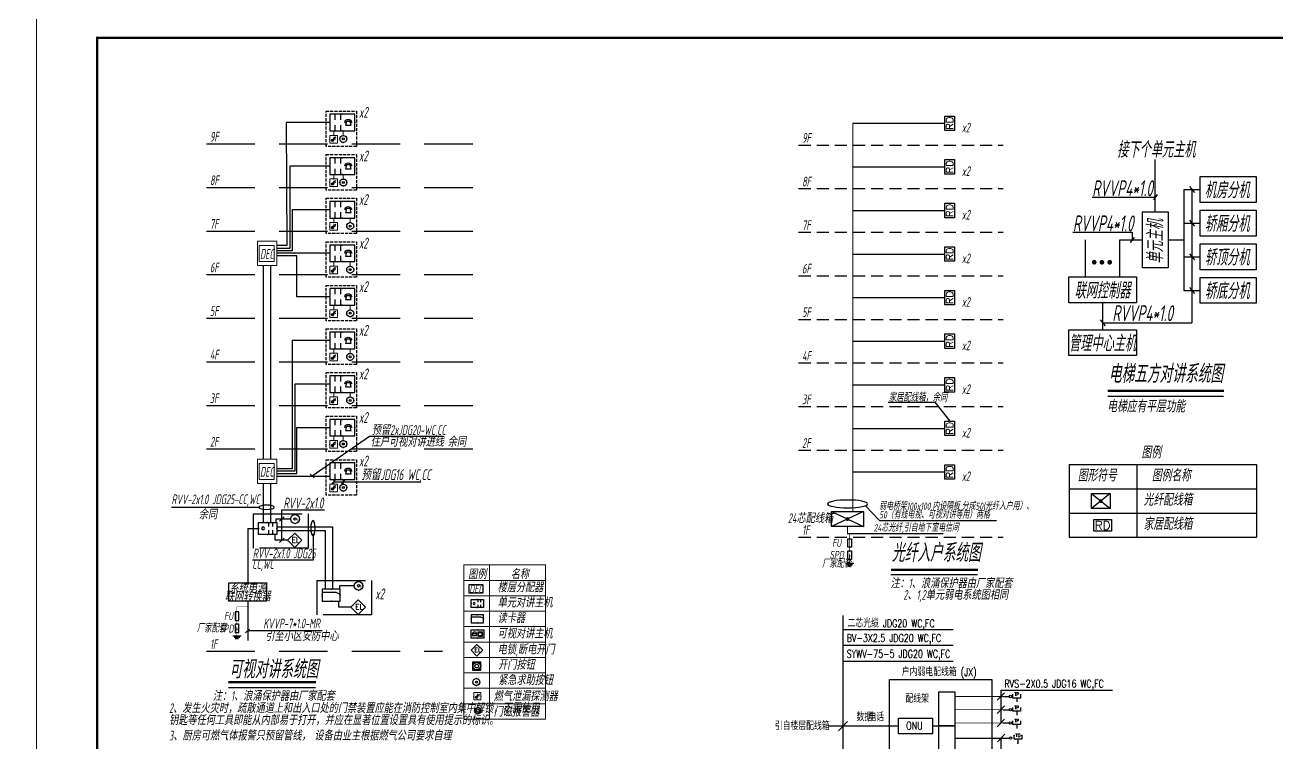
# Model space of a CAD drawing. Extents: x 3753737 to 4713801, y -857380 to 24339.
# Drawn here: x 4194336 to 4246048, y -659978 to -630329 of the extents above; entities that cross this region are included whole.
import ezdxf
from ezdxf.enums import TextEntityAlignment as Align

# ---------------------------------------------------------------- set-up
doc = ezdxf.new("R2010")
doc.units = 0
doc.header["$LTSCALE"] = 1000
doc.header["$MEASUREMENT"] = 0
doc.linetypes.add('DASH', pattern=[0.35, 0.25, -0.1])
doc.linetypes.add('DASHED', pattern=[0.75, 0.5, -0.25])
doc.layers.get('0').update_dxf_attribs({"linetype": 'CONTINUOUS'})
for name, color, linetype in [('1-弱电', 3, 'CONTINUOUS'), ('1-弱电1', 3, 'CONTINUOUS'), ('DIM-照明', 7, 'CONTINUOUS'), ('EQUIP-安防', 3, 'CONTINUOUS'), ('EQUIP-通讯', 3, 'CONTINUOUS'), ('T-消防设备', 3, 'CONTINUOUS'), ('T-通用', 7, 'CONTINUOUS'), ('TEL_TEXT', 7, 'CONTINUOUS'), ('WIRE-SECU-1', 30, 'CONTINUOUS'), ('WIRE-照明', 2, 'CONTINUOUS'), ('WIRE-通讯', 4, 'CONTINUOUS'), ('照明平面导线层', 3, 'CONTINUOUS'), ('电气', 6, 'CONTINUOUS')]:
    doc.layers.add(name, color=color, linetype=linetype)
for name, color, linetype, lineweight in [('EQUIP-消防', 3, 'CONTINUOUS', 20), ('图框', 147, 'CONTINUOUS', 20), ('文字彩图', 7, 'CONTINUOUS', 0)]:
    doc.layers.add(name, color=color, linetype=linetype, lineweight=lineweight)
doc.styles.add('-黑体', font='simhei.ttf', dxfattribs={"width": 0.8})
doc.styles.add('1常用弱电', font='SIMPLEX.shx', dxfattribs={"width": 0.8, "height": 3.5, "bigfont": 'HZTXT.shx'})
doc.styles.add('_COMPLEX', font='COMPLEX', dxfattribs={"width": 0.6})
doc.styles.add('_TCH_LABEL', font='COMPLEX', dxfattribs={"bigfont": 'GBCBIG'})
doc.styles.add('_TEL_DIM', font='SIMPLEX', dxfattribs={"width": 0.8, "height": 3.5, "bigfont": 'HZTXT'})
doc.styles.add('DX', font='romans.shx', dxfattribs={"width": 0.8, "bigfont": 'hztxt.shx'})
doc.styles.add('HZTXT', font='gbeitc.shx', dxfattribs={"width": 0.8, "height": 400, "bigfont": 'hztxt.shx'})
doc.styles.add('SM1', font='realsz.shx', dxfattribs={"width": 0.75, "bigfont": 'realhz.shx'})
doc.styles.get("Standard").update_dxf_attribs({"font": 'gbenor.shx', "bigfont": 'gbcbig.shx'})

# ---------------------------------------------------------------- blocks, each defined once
blk = doc.blocks.new('$equip$00002647')
at = {"linetype": 'Continuous'}
for p, q in [((-0.63, -0.415), (-0.63, 0.415)), ((-0.63, -0.415), (-0.63, 0.415)), ((-0.63, 0.415), (0.62, 0.415)), ((0.066, 0.129), (0.066, 0.415)), ((0.345, 0.129), (0.345, 0.415)), ((0.62, 0.415), (0.62, -0.415)), ((0.62, -0.415), (-0.63, -0.415)), ((0.066, -0.415), (0.066, -0.129)), ((0.345, -0.415), (0.345, -0.129))]:
    blk.add_line(p, q, dxfattribs=at)
at = {"const_width": 0.05}
blk.add_lwpolyline([(-0.63, 0.415), (0.62, 0.415), (0.62, -0.415), (-0.63, -0.415), (-0.63, 0.415), (0.62, 0.415)], dxfattribs=at)
at = {"linetype": 'Continuous'}
for start, end in [(0, 180), (180, 0)]:
    blk.add_arc((-0.32, 0), 0.1, start, end, dxfattribs=at)
at = {"color": 1}
for p in [(-0.63, 0), (-0.005, 0.415), (0.62, 0), (-0.005, -0.415)]:
    blk.add_point(p, dxfattribs=at)
at = {"color": 7, "style": '_TEL_DIM', "flags": 1}
blk.add_attdef('A', text='', height=0.000025, dxfattribs=at).set_placement((0, 0), align=Align.MIDDLE_CENTER)
blk = doc.blocks.new('3电锁')
at = {"layer": '1-弱电1'}
for p, q in [((0, 743), (-372, 372)), ((372, 372), (0, 743)), ((-372, 372), (0, 0)), ((0, 0), (372, 372))]:
    blk.add_line(p, q, dxfattribs=at)
at = {"layer": '1-弱电1', "style": '1常用弱电'}
blk.add_text('EL', height=277.7, dxfattribs=at).set_placement((-160, 247))
blk = doc.blocks.new('$equip$00002479')
at = {"const_width": 0.04}
blk.add_lwpolyline([(-0.3, 0, 1), (0.3, 0, 1), (-0.3, 0, 0.942883)], format="xyb", dxfattribs=at)
for radius in [0.3, 0.0841]:
    blk.add_circle((0, 0), radius)
for p in [(-0.3, 0), (0, 0.3), (0.3, 0), (0, -0.3)]:
    blk.add_point(p)
at = {"color": 7, "style": '_TEL_DIM', "flags": 1}
blk.add_attdef('A', text='', height=0.00002, dxfattribs=at).set_placement((0, 0), align=Align.MIDDLE_CENTER)
blk = doc.blocks.new('$equip$00001887')
at = {"color": 0, "linetype": 'Continuous'}
for p, q in [((-0.75, 0.5), (0.75, 0.5)), ((-0.75, -0.5), (-0.75, 0.5)), ((-0.63, 0.02), (-0.53, 0.02)), ((-0.59, -0.21), (-0.51, 0.09)), ((-0.51, 0.09), (-0.51, 0.09)), ((-0.51, 0.09), (-0.22, 0.09)), ((-0.22, 0.09), (-0.14, -0.21)), ((-0.19, 0.02), (-0.09, 0.02)), ((0.03, 0.26), (0.03, -0.26)), ((0.03, 0.26), (0.61, 0.26)), ((0.08, 0.17), (0.16, 0.18)), ((0.08, 0.17), (0.08, -0.16)), ((0.16, 0.18), (0.22, 0.2)), ((0.22, 0.2), (0.27, 0.21)), ((0.27, 0.21), (0.32, 0.21)), ((0.32, 0.21), (0.36, 0.21)), ((0.36, 0.21), (0.42, 0.2)), ((0.42, 0.2), (0.48, 0.18)), ((0.48, 0.18), (0.56, 0.17)), ((0.56, -0.16), (0.56, 0.17)), ((0.61, -0.26), (0.61, 0.26)), ((0.75, 0.5), (0.75, -0.5)), ((0.75, -0.5), (-0.75, -0.5)), ((-0.14, -0.21), (-0.59, -0.21)), ((0.03, -0.26), (0.61, -0.26)), ((0.16, -0.18), (0.08, -0.16)), ((0.22, -0.19), (0.16, -0.18)), ((0.27, -0.2), (0.22, -0.19)), ((0.32, -0.2), (0.27, -0.2)), ((0.36, -0.2), (0.32, -0.2)), ((0.42, -0.19), (0.36, -0.2)), ((0.48, -0.18), (0.42, -0.19)), ((0.56, -0.16), (0.48, -0.18))]:
    blk.add_line(p, q, dxfattribs=at)
blk.add_arc((-0.36, -0.02), 0.27, 6.9897, 173.0103, dxfattribs=at)
for p in [(-0.75, 0), (0, 0.5), (0.75, 0), (0, -0.5)]:
    blk.add_point(p)
at = {"layer": 'TEL_TEXT', "style": '_TEL_DIM', "flags": 1}
blk.add_attdef('A', text='', height=0.00002, dxfattribs=at).set_placement((0, 0), align=Align.MIDDLE_CENTER)
blk = doc.blocks.new('3开门按钮')
at = {"layer": '1-弱电1'}
for p, q in [((-250, 500), (-250, 0)), ((250, 500), (-250, 500)), ((-250, 0), (250, 0)), ((250, 0), (250, 500))]:
    blk.add_line(p, q, dxfattribs=at)
for major_axis, start_param, end_param in [((-1, 249), 2.35396, 8.637145), ((0, 226), -0.7841767626591614, 5.499008544520425), ((-1, 113), 2.351312, 8.634497)]:
    blk.add_ellipse((3, 251), major_axis=major_axis, ratio=1, start_param=start_param, end_param=end_param, dxfattribs=at)
blk = doc.blocks.new('$equip$00001600')
for p, q in [((0.5, 0), (-0.5, 0)), ((-0.5, 0), (-0.5, -1)), ((0.5, -1), (0.5, 0)), ((-0.5, -1), (0.5, -1)), ((-0.15, -0.65), (0.3, -0.2)), ((-0.15, -0.65), (0.05, -0.2)), ((-0.15, -0.65), (0.3, -0.45))]:
    blk.add_line(p, q)
blk.add_circle((-0.15, -0.65), 0.158)
for p in [(0, 0), (-0.5, -0.5), (0, -1), (0.5, -0.5)]:
    blk.add_point(p)
for points in [[(-0.29, -0.57), (-0.01, -0.57), (-0.31, -0.65), (0.01, -0.65)], [(-0.29, -0.73), (-0.01, -0.73), (-0.31, -0.65), (0.01, -0.65)], [(-0.23, -0.51), (-0.07, -0.51), (-0.29, -0.57), (-0.01, -0.57)], [(-0.23, -0.79), (-0.07, -0.79), (-0.29, -0.73), (-0.01, -0.73)], [(-0.15, -0.49), (-0.15, -0.49), (-0.23, -0.51), (-0.07, -0.51)], [(-0.15, -0.81), (-0.15, -0.81), (-0.23, -0.79), (-0.07, -0.79)]]:
    blk.add_solid(points)
at = {"flags": 9}
blk.add_attdef('A', (0, 0), '', height=0.00002, dxfattribs=at)
blk.add_attdef('B', text='', height=0.4, dxfattribs=at).set_placement((0.78, -0.7), align=Align.MIDDLE_CENTER)
blk = doc.blocks.new('$equip$00002617')
for p, q in [((0.625, 0.415), (-0.625, 0.415)), ((-0.625, 0.415), (-0.625, -0.415)), ((-0.625, 0.215), (0.325, 0.215)), ((0.325, 0.215), (0.625, 0.075)), ((0.625, -0.415), (0.625, 0.415)), ((-0.625, -0.415), (0.625, -0.415))]:
    blk.add_line(p, q)
at = {"linetype": 'Continuous', "const_width": 0.04}
blk.add_lwpolyline([(-0.625, 0.415), (0.625, 0.415), (0.625, -0.415), (-0.625, -0.415)], close=True, dxfattribs=at)
at = {"color": 1}
for p in [(-0.625, 0), (0, 0.415), (0.625, 0), (0.018, -0.415)]:
    blk.add_point(p, dxfattribs=at)
at = {"color": 7, "style": '_TEL_DIM', "flags": 1}
blk.add_attdef('A', text='', height=0.000025, dxfattribs=at).set_placement((0, 0), align=Align.MIDDLE_CENTER)
blk = doc.blocks.new('$equip$00002628')
at = {"linetype": 'Continuous'}
for p, q in [((-0.625, 0.415), (0.625, 0.415)), ((-0.625, -0.415), (-0.625, 0.415)), ((-0.472, 0.01), (-0.409, 0.01)), ((-0.446, -0.138), (-0.395, 0.058)), ((-0.395, 0.058), (-0.395, 0.058)), ((-0.395, 0.058), (-0.206, 0.058)), ((-0.206, 0.058), (-0.155, -0.138)), ((-0.191, 0.01), (-0.129, 0.01)), ((0.071, 0.129), (0.071, 0.415)), ((0.35, 0.129), (0.35, 0.415)), ((0.625, 0.415), (0.625, -0.415)), ((0.625, -0.415), (-0.625, -0.415)), ((-0.155, -0.138), (-0.446, -0.138)), ((0.071, -0.415), (0.071, -0.129)), ((0.35, -0.415), (0.35, -0.129))]:
    blk.add_line(p, q, dxfattribs=at)
at = {"const_width": 0.04}
blk.add_lwpolyline([(-0.625, 0.415), (0.625, 0.415), (0.625, -0.415), (-0.625, -0.415), (-0.625, 0.415), (0.625, 0.415)], dxfattribs=at)
at = {"linetype": 'Continuous'}
blk.add_arc((-0.3, -0.011), 0.173, 6.98974, 173.01026, dxfattribs=at)
for p in [(-0.625, 0), (0, 0.415), (0, -0.415), (0.625, 0)]:
    blk.add_point(p)
at = {"color": 7, "style": '_TEL_DIM', "flags": 1}
blk.add_attdef('A', text='', height=0.000025, dxfattribs=at).set_placement((0, 0), align=Align.MIDDLE_CENTER)
blk = doc.blocks.new('A$C18BE6784')
at = {"layer": 'EQUIP-安防', "linetype": 'ByBlock', "xscale": 400, "yscale": 400, "zscale": 400}
blk.add_blockref('$equip$00002479', (-47, 62), dxfattribs=at)
at = {"layer": 'EQUIP-安防', "color": 7, "linetype": 'ByBlock', "style": 'SM1', "width": 0.75}
blk.add_text('K', height=71.8, dxfattribs=at).set_placement((0, 0))
blk = doc.blocks.new('CNS-FXX')
blk.add_lwpolyline([(0, -307), (0, 307), (782, 307), (782, -307)], close=True)
at = {"layer": 'T-通用', "linetype": 'Continuous'}
for p, q in [((782, 307), (0, -307)), ((0, 307), (782, -307))]:
    blk.add_line(p, q, dxfattribs=at)
at = {"layer": 'T-通用', "linetype": 'Continuous', "const_width": 79.4}
blk.add_lwpolyline([(351, 0, 1), (431, 0, 1)], format="xyb", close=True, dxfattribs=at)
blk = doc.blocks.new('CNS-TC4')
at = {"color": 130}
blk.add_lwpolyline([(-300, 200), (300, 200), (300, -200), (-300, -200)], close=True, dxfattribs=at)
at = {"color": 7, "style": '1常用弱电'}
blk.add_text('RD', height=300, dxfattribs=at).set_placement((0, 0), align=Align.MIDDLE)
blk = doc.blocks.new('$equip$00002621')
for p, q in [((-0.19, 0.1), (-0.19, -0.1)), ((0.19, -0.1), (0.19, 0.1)), ((-0.19, -0.1), (0.19, -0.1))]:
    blk.add_line(p, q)
at = {"const_width": 0.04}
blk.add_lwpolyline([(-0.3, 0, 1), (0.3, 0, 1), (-0.3, 0, 0.702733)], format="xyb", dxfattribs=at)
blk.add_circle((0, 0), 0.3)
at = {"color": 1}
for p in [(-0.3, 0), (0, 0.3), (0.3, 0), (0, -0.3)]:
    blk.add_point(p, dxfattribs=at)
at = {"color": 7, "style": '_TEL_DIM', "flags": 1}
blk.add_attdef('A', text='', height=0.000025, dxfattribs=at).set_placement((0, 0), align=Align.MIDDLE_CENTER)
blk = doc.blocks.new('A$C4AE13D6C')
at = {"linetype": 'ByBlock'}
for p, q in [((877, 1052), (877, 3213)), ((2284, 2100), (2495, 1853)), ((-1726, 1662), (877, 1662)), ((955, 1768), (800, 1556)), ((2052, 1976), (2052, -2188)), ((2052, 1976), (2728, 1976)), ((2390, 1976), (2390, -3524)), ((2052, 588), (2728, 588)), ((2284, 712), (2495, 465)), ((-2525, 210), (-77, 210)), ((0, 0), (-154, -212)), ((-77, 210), (-77, -106)), ((-2000, -1633), (-2000, -106)), ((-588, -1633), (-588, -106)), ((-588, -106), (342, -106)), ((1412, -106), (2052, -106)), ((2052, -800), (2728, -800)), ((2284, -677), (2495, -924)), ((2284, -2065), (2495, -2312)), ((2052, -2188), (2728, -2188)), ((-1294, -3815), (-1294, -2703)), ((-1400, -3401), (-1188, -3648)), ((-1294, -3524), (2390, -3524))]:
    blk.add_line(p, q, dxfattribs=at)
for points in [[(2728, 2511), (5043, 2511), (5043, 1441), (2728, 1441)], [(342, -1264), (342, 1052), (1412, 1052), (1412, -1264)], [(2728, 1123), (5043, 1123), (5043, 53), (2728, 53)], [(2728, -265), (5043, -265), (5043, -1335), (2728, -1335)], [(-2688, -1633), (100, -1633), (100, -2703), (-2688, -2703)], [(2728, -1653), (5043, -1653), (5043, -2723), (2728, -2723)], [(-2688, -3815), (100, -3815), (100, -4885), (-2688, -4885)]]:
    blk.add_lwpolyline(points, close=True, dxfattribs=at)
at = {"layer": 'DIM-照明', "color": 7, "ltscale": 4}
blk.add_line((-1088, -6553), (3692, -6553), dxfattribs=at)
at = {"layer": 'DIM-照明', "const_width": 96}
for points in [[(-1694, -1027, 1), (-1598, -1027, 1)], [(-1374, -1027, 1), (-1278, -1027, 1)], [(-1054, -1027, 1), (-958, -1027, 1)]]:
    blk.add_lwpolyline(points, format="xyb", close=True, dxfattribs=at)
at = {"layer": 'DIM-照明', "color": 7, "ltscale": 4, "const_width": 98.5}
blk.add_lwpolyline([(-1089, -6337), (3716, -6337)], dxfattribs=at)
at = {"layer": 'DIM-照明', "color": 7, "style": 'HZTXT', "width": 0.7}
for s, p in [('接下个单元主机', (-705, 3623)), ('RVVP4*1.0', (-1728, 2029)), ('机房分机', (2916, 1949)), ('RVVP4*1.0', (-2527, 577)), ('轿厢分机', (2916, 560)), ('轿顶分机', (2916, -828)), ('联网控制器', (-2464, -2196)), ('轿底分机', (2916, -2216)), ('RVVP4*1.0', (-896, -3132)), ('管理中心主机', (-2697, -4378))]:
    blk.add_text(s, height=660, dxfattribs=at).set_placement(p, align=Align.MIDDLE_LEFT)
blk.add_text('单元主机', height=660, rotation=90, dxfattribs=at).set_placement((883, -1092), align=Align.MIDDLE_LEFT)
blk.add_text('电梯五方对讲系统图', height=750, dxfattribs=at).set_placement((-1055, -6009))
at = {"layer": 'DIM-照明', "style": 'HZTXT', "width": 0.7}
blk.add_text('电梯应有平层功能', height=500, dxfattribs=at).set_placement((-1116, -7226))
blk = doc.blocks.new('A$C34D655C4')
at = {"layer": 'T-消防设备', "linetype": 'Continuous'}
blk.add_lwpolyline([(-843, -223), (-843, 390), (483, 390), (483, -223)], close=True, dxfattribs=at)
at = {"layer": 'T-通用', "linetype": 'Continuous'}
for p, q in [((483, 390), (-843, -223)), ((-843, 390), (483, -223))]:
    blk.add_line(p, q, dxfattribs=at)
at = {"layer": 'T-通用', "linetype": 'Continuous', "const_width": 79.4}
blk.add_lwpolyline([(-220, 83, 1), (-141, 83, 1)], format="xyb", close=True, dxfattribs=at)
blk = doc.blocks.new('_LINKPT1')
blk.add_line((0, 0), (0, 0))
blk = doc.blocks.new('M_X40NMK')
for p, q in [((-0.5, 0.5), (-0.5, 1)), ((0.5, 0.5), (-0.5, 0.5)), ((0, 0.5), (0, 0)), ((0.5, 1), (0.5, 0.5))]:
    blk.add_line(p, q)
at = {"xscale": 0.002, "yscale": 0.002, "zscale": 0.002}
blk.add_blockref('_LINKPT1', (0, 0), dxfattribs=at)
at = {"style": '_COMPLEX', "width": 0.8, "flags": 8}
blk.add_attdef('$TEXT$', text='', height=0.4, dxfattribs=at).set_placement((0, 1), align=Align.MIDDLE_CENTER)
at = {"width": 0.8, "flags": 9}
blk.add_attdef('A', (0, 0), '', height=0.00002, dxfattribs=at)
blk = doc.blocks.new('00DX001_5-424')
blk.add_line((0, 0), (12.5, 0))
blk.add_circle((15, 0), 2.5)
blk = doc.blocks.new('$equip$00001382')
for p, q in [((-0.5, 0.5), (-0.5, 1)), ((0.5, 0.5), (-0.5, 0.5)), ((0, 0.5), (0, 0)), ((0.5, 1), (0.5, 0.5))]:
    blk.add_line(p, q)
for p in [(-0.5, 1), (0, 0.5), (0, 0), (0.5, 1)]:
    blk.add_point(p)
at = {"style": '_TCH_LABEL', "flags": 8}
blk.add_attdef('$TEXT$', text='', height=0.4, dxfattribs=at).set_placement((0, 1), align=Align.MIDDLE_CENTER)
at = {"style": '_TCH_LABEL', "flags": 9}
blk.add_attdef('A', (0, 0), '', height=0.00002, dxfattribs=at)
blk = doc.blocks.new('M_X41FTT')
for p, q in [((-0.5, 0.5), (-0.5, 1)), ((0.5, 0.5), (-0.5, 0.5)), ((0, 0.5), (0, 0)), ((0.5, 1), (0.5, 0.5))]:
    blk.add_line(p, q)
at = {"xscale": 0.002, "yscale": 0.002, "zscale": 0.002}
blk.add_blockref('_LINKPT1', (0, 0), dxfattribs=at)
at = {"style": '_COMPLEX', "width": 0.8, "flags": 8}
blk.add_attdef('$TEXT$', text='', height=0.4, dxfattribs=at).set_placement((0, 1), align=Align.MIDDLE_CENTER)
at = {"width": 0.8, "flags": 9}
blk.add_attdef('A', (0, 0), '', height=0.00002, dxfattribs=at)
blk = doc.blocks.new('$equip$00001429')
for p, q in [((-0.5, 0.5), (0.5, 0.5)), ((0, 0), (0, 0.5))]:
    blk.add_line(p, q)
blk.add_arc((0, 0.5), 0.5, 0, 180)
for p in [(0, 1), (-0.5, 0.5), (0, 0), (0.5, 0.5)]:
    blk.add_point(p)
at = {"style": '_TCH_LABEL', "flags": 9}
blk.add_attdef('A', (0, 0), '', height=0.00002, dxfattribs=at)
blk = doc.blocks.new('DGASDGSDGASDGSAG')
for p, q in [((646042, -71350), (646045, -60539)), ((646045, -61255), (651729, -61255)), ((646045, -62071), (651729, -62071)), ((646045, -62886), (651729, -62886)), ((648435, -73008), (648435, -63847)), ((648435, -63847), (653720, -63847)), ((653720, -63847), (653720, -73008)), ((654003, -64913), (654375, -64525)), ((654191, -64396), (654189, -66085)), ((654191, -64396), (659951, -64396)), ((654003, -65594), (654375, -65206)), ((654003, -66279), (654375, -65892)), ((645289, -66234), (648905, -66234)), ((645810, -66484), (646275, -66000)), ((650666, -66234), (650996, -66234)), ((651838, -66860), (654322, -66860)), ((654024, -67056), (654396, -66669)), ((654212, -68563), (654210, -66862)), ((654213, -68349), (654212, -68348)), ((645239, -69073), (648905, -69073)), ((645810, -69323), (646275, -68839)), ((654324, -68563), (654212, -68563)), ((654213, -68563), (659972, -68563)), ((653838, -70736), (654210, -70348)), ((650188, -71159), (650819, -70542)), ((650819, -70542), (654447, -70542)), ((654019, -70542), (654019, -73083)), ((645239, -71342), (649529, -71342)), ((645810, -71592), (646275, -71107)), ((650188, -71550), (650789, -72161)), ((650288, -71351), (654447, -71351)), ((650789, -72161), (654441, -72161)), ((653838, -72336), (654210, -71949)), ((653720, -73008), (648435, -73008)), ((654019, -73083), (659779, -73083)), ((648049, -74062), (654271, -74062))]:
    blk.add_line(p, q)
for points in [[(650996, -64473), (651817, -64473), (651817, -66234), (650996, -66234)], [(648905, -66650), (648905, -65830), (650666, -65830), (650666, -66650)], [(650996, -66234), (651817, -66234), (651817, -67921), (650996, -67921)], [(648905, -69495), (648905, -68674), (650666, -68674), (650666, -69495)]]:
    blk.add_lwpolyline(points, close=True)
for points, const_width in [([(651817, -64717), (654613, -64717)], 35), ([(651817, -65398), (654613, -65398)], 35), ([(645289, -66234), (648905, -66234)], 35), ([(651817, -66083), (654613, -66083)], 35), ([(651838, -66860), (654634, -66860)], 35), ([(645239, -69073), (648435, -69073)], 35), ([(650188, -71159), (650819, -70542)], 35), ([(650819, -70542), (654447, -70542)], 35), ([(645239, -71342), (649538, -71351)], 35), ([(650188, -71550), (650789, -72161)], 35), ([(650288, -71351), (654447, -71351)], 35), ([(650789, -72161), (654454, -72160)], 35), ([(648049, -73972), (654271, -73972)], 30)]:
    blk.add_lwpolyline(points, dxfattribs=dict(const_width=const_width))
at = {"xscale": 400, "yscale": 400, "zscale": 400}
for name, p, values in [('M_X40NMK', (655012, -64997), {'$TEXT$': 'TP'}), ('M_X40NMK', (655012, -65683), {'$TEXT$': 'TP'}), ('M_X40NMK', (655012, -66368), {'$TEXT$': 'TP'}), ('M_X41FTT', (654871, -70832), {'$TEXT$': 'TV'}), ('M_X41FTT', (654871, -71642), {'$TEXT$': 'TV'}), ('M_X41FTT', (654871, -72451), {'$TEXT$': 'TV'})]:
    blk.add_blockref(name, p, dxfattribs=at).add_auto_attribs(values)
at = {"xscale": 25, "yscale": 25, "zscale": 25}
for p in [(654301, -64717), (654301, -65398), (654301, -66083), (654322, -66860), (654134, -70541), (654134, -71351), (654141, -72160)]:
    blk.add_blockref('00DX001_5-424', p, dxfattribs=at)
at = {"ltscale": 0.5, "xscale": 400, "yscale": 400, "zscale": 400}
blk.add_blockref('$equip$00001382', (655077, -67125), dxfattribs=at).add_auto_attribs({'$TEXT$': 'TD'})
at = {"xscale": 750, "yscale": 750, "zscale": 750, "rotation": 270}
blk.add_blockref('$equip$00001429', (649538, -71351), dxfattribs=at)
at = {"style": 'DX', "width": 0.75}
for s, p in [('二芯光缆 JDG20 WC,FC', (646277, -61146)), ('BV-3X2.5 JDG20 WC,FC', (646235, -61900)), ('SYWV-75-5 JDG20 WC,FC', (646235, -62716)), ('RVS-2X0.5 JDG16 WC,FC', (654381, -64259)), ('超五类4对双绞线 JDG20 WC,FC', (654355, -68473)), ('SYWV-75-5 JDG20 WC,FC', (654209, -72946))]:
    blk.add_text(s, height=400, dxfattribs=at).set_placement(p)
for s, height, style, width, p in [('户内弱电配线箱 (JX)', 400, 'DX', 0.75, (651011, -63659)), ('配线架', 400, 'DX', 0.75, (649871, -65038)), ('数据', 400, 'DX', 0.75, (647142, -65988)), ('电话', 400, 'DX', 0.75, (647761, -65986)), ('引自楼层配线箱', 400, 'DX', 0.75, (643936, -66443)), ('ONU', 400, 'DX', 0.75, (649730, -66426)), ('电源', 400, 'DX', 0.75, (647142, -68827)), ('引自附近插座', 400, 'DX', 0.75, (643936, -69318)), ('多位插座', 400, 'DX', 0.75, (649730, -69271)), ('电视', 400, 'DX', 0.75, (647142, -71096)), ('引自楼层配线箱', 400, 'DX', 0.75, (643936, -71551)), ('户内弱电配线箱接线图', 480, '-黑体', 0.8, (651175, -73808)), ('电话、电视、网络插座数量以平面图为准', 300, '-黑体', 0.8, (651171, -74453)), ('2个TD或TV、3个TO或TP共管时穿PC25管', 300, '-黑体', 0.8, (651008, -74944))]:
    blk.add_text(s, height=height, dxfattribs=dict(style=style, width=width)).set_placement(p, align=Align.CENTER)

msp = doc.modelspace()

# ---------------------------------------------------------------- linework, layer by layer
at = {"layer": 'DIM-照明', "color": 84, "linetype": 'DASHED', "ltscale": 4}
for p, q in [((4201828.9, -635235.1, -6448.9), (4212892.1, -635235.1, 51223.3)), ((4201828.9, -637035.1, -6448.9), (4212892.1, -637035.1, 51225.6)), ((4201828.9, -638835.1, -6448.9), (4212892.1, -638835.1, 51227.9)), ((4201828.9, -640635.1, -6448.9), (4212892.1, -640635.1, 51230.1)), ((4201828.9, -640635.1, 940.7), (4212892.1, -640635.1, 58628.8)), ((4201828.9, -642435.1, 940.7), (4212892.1, -642435.1, 58631.1)), ((4201828.9, -644235.1, 940.7), (4212892.1, -644235.1, 58631.1)), ((4201828.9, -646035.1, 940.7), (4212892.1, -646035.1, 58631.1)), ((4201828.9, -647835.1, 940.7), (4212892.1, -647835.1, 58631.1)), ((4201828.9, -656193.8, 940.7), (4211580.2, -656193.8, 51789.7))]:
    msp.add_line(p, q, dxfattribs=at)
at = {"layer": 'DIM-照明', "color": 84, "linetype": 'DASHED'}
for p, q in [((4226287.7, -635285.1), (4234738.9, -635285.1)), ((4226287.7, -637085.1), (4234738.4, -637085.1)), ((4226287.7, -638885.1), (4234737.9, -638885.1)), ((4226287.7, -640685.1), (4234737.4, -640685.1)), ((4226287.7, -642485.1), (4234734.9, -642485.1)), ((4226287.7, -644285.1), (4234734.9, -644285.1)), ((4226287.7, -646085.1), (4234734.9, -646085.1)), ((4226287.7, -647885.1), (4234734.9, -647885.1)), ((4226287.7, -651485.1), (4234734.9, -651485.1))]:
    msp.add_line(p, q, dxfattribs=at)
at = {"layer": 'DIM-照明', "color": 7}
for p, q in [((4229983.2, -645900.8), (4231912.7, -645900.8)), ((4229983.2, -645900.8), (4231912.7, -645900.8)), ((4231912.7, -645900.8), (4232529.2, -646685.1)), ((4231912.7, -645900.8), (4232529.2, -646685.1)), ((4231912.7, -645900.8), (4232529.2, -646685.1)), ((4229632, -650793.7), (4229045.7, -650186.9)), ((4229632, -650793.7), (4234465.1, -650793.7))]:
    msp.add_line(p, q, dxfattribs=at)
at = {"layer": 'DIM-照明'}
for p, q in [((4237471.7, -648484.5), (4237471.7, -651484.5)), ((4237471.7, -648484.5), (4245202.7, -648484.5)), ((4240266.3, -648484.5), (4240266.3, -651484.5)), ((4245202.7, -648484.5), (4245202.7, -651484.5)), ((4237471.7, -649484.5), (4245202.7, -649484.5)), ((4237471.7, -650484.5), (4245202.7, -650484.5)), ((4237471.7, -651484.5), (4245202.7, -651484.5))]:
    msp.add_line(p, q, dxfattribs=at)
at = {"layer": 'DIM-照明', "color": 7, "ltscale": 4}
for p, q in [((4230100.4, -653020.7, 0), (4233676.9, -653020.7, 0)), ((4202737.7, -657683.7, -13883.2), (4206332.4, -657683.7, -13883.2))]:
    msp.add_line(p, q, dxfattribs=at)
at = {"layer": 'DIM-照明', "color": 84, "linetype": 'DASHED', "ltscale": 4, "elevation": 66423.1}
for points in [[(4203779.5, -650516.1), (4206026.7, -650516.1), (4206026.7, -651933.1), (4203779.5, -651933.1)], [(4206404.7, -653274.4), (4208651.9, -653274.4), (4208651.9, -654691.3), (4206404.7, -654691.3)]]:
    msp.add_lwpolyline(points, close=True, dxfattribs=at)
at = {"layer": 'DIM-照明', "color": 7, "ltscale": 4, "const_width": 98.5, "elevation": 0}
msp.add_lwpolyline([(4230099.3, -652826.6), (4233698.5, -652826.6)], dxfattribs=at)
at = {"layer": 'DIM-照明', "color": 7, "extrusion": (0, 0, -1)}
msp.add_ellipse((4228314.6, -650104.5), major_axis=(825.2, 0), ratio=0.1943547, start_param=-1.5707963, end_param=4.712389, dxfattribs=at)
at = {"layer": 'EQUIP-安防', "elevation": -13883.2}
msp.add_lwpolyline([(4212680.8, -653437.7), (4213252.4, -653437.7), (4213252.4, -653794.3), (4212680.8, -653794.3)], close=True, dxfattribs=at)
at = {"layer": 'EQUIP-消防', "ltscale": 5}
for p, q in [((4207084.4, -634698.3, 47985.1), (4207084.4, -634884.4, 47985.1)), ((4207483.3, -634698.3, -17497.3), (4207483.3, -634887.9, -17497.3)), ((4207084.4, -636498.3, 47987.4), (4207084.4, -636684.4, 47987.4)), ((4207483.3, -636498.3, -17495), (4207483.3, -636687.9, -17495)), ((4207084.4, -638298.3, 47987.4), (4207084.4, -638484.4, 47987.4)), ((4207767, -638298.3, 47987.4), (4207767, -638487.9, 47987.4)), ((4207084.4, -640098.3, 47987.4), (4207084.4, -640284.4, 47987.4)), ((4207767, -640098.3, 47987.4), (4207767, -640287.9, 47987.4)), ((4207084.4, -641898.3, 66423.2), (4207084.4, -642084.4, 66423.2)), ((4207767.1, -641898.3, 66423.1), (4207767.1, -642087.9, 66423.1)), ((4207084.4, -643698.3, 66423.2), (4207084.4, -643884.4, 66423.2)), ((4207767, -643698.3, 66423.2), (4207767, -643887.9, 66423.2)), ((4207084.4, -645498.3, 66423.2), (4207084.4, -645684.4, 66423.2)), ((4207767, -645498.3, 66423.2), (4207767, -645687.9, 66423.2)), ((4207084.4, -647298.3, 66423.2), (4207084.4, -647484.4, 66423.2)), ((4207483.3, -647298.3, 940.8), (4207483.3, -647487.9, 940.8)), ((4207084.4, -649098.3, 66423.2), (4207084.4, -649284.4, 66423.2)), ((4207483.3, -649098.3, 940.8), (4207483.3, -649287.9, 940.8))]:
    msp.add_line(p, q, dxfattribs=at)
at = {"layer": 'EQUIP-通讯', "linetype": 'Continuous'}
for p, q in [((4228527, -634385.1), (4232329.2, -634385.1)), ((4228527, -636185.1), (4232329.2, -636185.1)), ((4228527, -637985.1), (4232329.2, -637985.1)), ((4228527, -639785.1), (4232329.2, -639785.1)), ((4228527, -641585.1), (4232329.2, -641585.1)), ((4228527, -643385.1), (4232329.2, -643385.1)), ((4228527, -645185.1), (4232329.2, -645185.1)), ((4228527, -646985.1), (4232329.2, -646985.1)), ((4228527, -648785.1), (4232329.2, -648785.1)), ((4228224.4, -652547.3), (4228572.4, -652547.3)), ((4228278.1, -652602.4), (4228518.3, -652602.4)), ((4228327, -652657.4), (4228469, -652657.4)), ((4203261.4, -655570.2, -6448.9), (4202913.4, -655570.2, -6448.9)), ((4203207.8, -655625.3, -6448.9), (4202967.6, -655625.3, -6448.9)), ((4203158.9, -655680.3, -6448.9), (4203016.9, -655680.3, -6448.9))]:
    msp.add_line(p, q, dxfattribs=at)
at = {"layer": 'EQUIP-通讯'}
for p, q in [((4204178.4, -640261.6, -11780.3), (4204178.4, -648251, 940.8)), ((4204478.2, -640261.6, -11780.3), (4204478.2, -648251, 940.8)), ((4204178.4, -649261.6, 940.8), (4204178.4, -650867.8, 940.8)), ((4204478.2, -649261.6, 940.8), (4204478.2, -650867.8, 940.8)), ((4205308.3, -650728.9, 131905.6), (4204697.9, -650728.9, 131905.6)), ((4204697.9, -650728.9, 131905.6), (4204697.9, -650867.8, 940.7)), ((4204732.2, -651047.8, 940.7), (4207035.3, -651047.7, 940.7)), ((4207035.3, -651047.7, -49322.2), (4207035.3, -653626, -108340.4)), ((4203534.3, -651116.8, 940.7), (4203982.2, -651116.8, 940.7)), ((4203534.3, -651116.8, 940.7), (4203534.3, -653360.7, 940.7)), ((4204667.6, -651609.7, 131905.6), (4204667.6, -651365.8, 940.7)), ((4204732.2, -651200.8, 940.7), (4206735.5, -651200.7, 940.7)), ((4206735.5, -651200.7, -52824.6), (4206735.5, -653626, -108340.4)), ((4205174.4, -651609.7, 131905.6), (4204667.6, -651609.7, 131905.6)), ((4207933.5, -653487.1, 131905.6), (4207323.1, -653487.1, 131905.6)), ((4207323.1, -653487.1, 131905.6), (4207323.1, -653626, 940.7)), ((4203534.3, -654124.3, 940.7), (4203534.3, -655746.3, 940.7)), ((4207292.8, -654367.9, 131905.6), (4207292.8, -654124, 940.7)), ((4207799.5, -654367.9, 131905.6), (4207292.8, -654367.9, 131905.6))]:
    msp.add_line(p, q, dxfattribs=at)
for points, elevation in [([(4206924.9, -634356.3), (4205116.4, -634357.3), (4205145.2, -639439.3), (4204732.1, -639438.2)], -17497.3), ([(4206924.9, -636156.3), (4205273.3, -636156.3), (4205273.4, -639556.3), (4204732.1, -639556.3)], -17495), ([(4206924.9, -637956.3), (4205373.3, -637956.3), (4205373.4, -639656.3), (4204732.1, -639656.3)], -17495), ([(4206924.9, -639756.3), (4205473.3, -639756.3), (4205473.4, -639756.3), (4204732.1, -639756.3)], -17495), ([(4206924.9, -641556.3), (4205567.3, -641556.3), (4205567.3, -639856.3), (4204732.1, -639856.3)], -17495), ([(4206925, -643356.3), (4205373.4, -643356.3), (4205373.4, -648656.3), (4204732.1, -648656.3)], 940.8), ([(4206925, -645156.3), (4205473.4, -645156.3), (4205473.4, -648756.3), (4204732.1, -648756.3)], 940.8), ([(4204732.1, -648856.3), (4205567.4, -648856.3), (4205567.4, -646956.3), (4206925, -646956.3)], 940.8), ([(4204732.1, -648956.3), (4206925, -648956.3)], 940.8)]:
    msp.add_lwpolyline(points, dxfattribs=dict(at, elevation=elevation))
at = {"layer": 'EQUIP-通讯', "linetype": 'Continuous'}
for points, elevation in [([(4228325, -651542.2), (4228471.8, -651542.2), (4228471.8, -651896.5), (4228325, -651896.5)], 0), ([(4228325, -652043.8), (4228471.8, -652043.8), (4228471.8, -652398.1), (4228325, -652398.1)], 0), ([(4203160.8, -654565.1), (4203014, -654565.1), (4203014, -654919.4), (4203160.8, -654919.4)], -6448.9), ([(4203160.8, -655066.7), (4203014, -655066.7), (4203014, -655421), (4203160.8, -655421)], -6448.9)]:
    msp.add_lwpolyline(points, close=True, dxfattribs=dict(at, elevation=elevation))
at = {"layer": 'EQUIP-通讯', "linetype": 'Continuous', "const_width": 14.2}
for points, elevation in [([(4228398.4, -651336.5), (4228398.4, -652088.8)], 0), ([(4228398.4, -652249.7), (4228398.4, -652547.3)], 0), ([(4203087.4, -654359.4), (4203087.4, -655111.7)], -6448.9), ([(4203087.4, -654359.4), (4203534.4, -654359.4)], -6448.9), ([(4203087.4, -655272.6), (4203087.4, -655570.2)], -6448.9)]:
    msp.add_lwpolyline(points, dxfattribs=dict(at, elevation=elevation))
at = {"layer": 'EQUIP-通讯', "linetype": 'Continuous'}
for points, elevation in [([(4228398.4, -652131.2, 0, 70.8, 0), (4228398.4, -652299.4, 70.8, 70.8, 0)], 0), ([(4203087.4, -655154.1, 0, 70.8, 0), (4203087.4, -655322.3, 70.8, 70.8, 0)], -6448.9)]:
    msp.add_lwpolyline(points, format="xyseb", dxfattribs=dict(at, elevation=elevation))
at = {"layer": 'EQUIP-通讯', "elevation": 940.7}
msp.add_lwpolyline([(4202753.1, -653360.7), (4204315.6, -653360.7), (4204315.6, -654124.3), (4202753.1, -654124.3)], close=True, dxfattribs=at)
at = {"layer": 'WIRE-SECU-1', "color": 7, "const_width": 98.5, "elevation": -13883.2}
msp.add_lwpolyline([(4202736.6, -657468), (4206356.5, -657468)], dxfattribs=at)
at = {"layer": 'WIRE-通讯', "linetype": 'Continuous', "const_width": 50, "elevation": 0}
for points in [[(4228527, -650424.7), (4228527, -634385.1)], [(4228311.2, -651038.2), (4228311.2, -651336.5), (4232271.5, -651336.5)]]:
    msp.add_lwpolyline(points, dxfattribs=at)
at = {"layer": '图框'}
for points in [[(4110711, -629853.6), (4194811, -629853.6), (4194811, -689253.6), (4110711, -689253.6)], [(4194811, -629853.6), (4278911, -629853.6), (4278911, -689253.6), (4194811, -689253.6)]]:
    msp.add_lwpolyline(points, close=True, dxfattribs=at)
at = {"layer": '图框', "const_width": 100}
msp.add_lwpolyline([(4277911, -688253.6), (4277911, -630853.6), (4197311, -630853.6), (4197311, -688253.6)], close=True, dxfattribs=at)
at = {"layer": '文字彩图', "color": 3, "linetype": 'Continuous'}
for p, q in [((4204010.4, -639433, -17495), (4204630.9, -639433, -17495)), ((4204010.4, -640090.5, -17495), (4204010.4, -639433, -17495)), ((4204630.9, -639433, -17495), (4204630.9, -640090.5, -17495)), ((4204630.9, -640090.5, -17495), (4204010.4, -640090.5, -17495)), ((4204010.4, -648433, 940.8), (4204631, -648433, 940.8)), ((4204010.4, -649090.5, 940.8), (4204010.4, -648433, 940.8)), ((4204631, -648433, 940.8), (4204631, -649090.5, 940.8)), ((4204631, -649090.5, 940.8), (4204010.4, -649090.5, 940.8))]:
    msp.add_line(p, q, dxfattribs=at)
at = {"layer": '文字彩图', "color": 7}
for p, q in [((4212467.9, -652625.9, -13883.2), (4212467.9, -658993.7, -13883.2)), ((4212467.9, -652625.9, -13883.2), (4215827.7, -652625.9, -13883.2)), ((4213518.7, -652625.9, -13883.2), (4213518.7, -658993.7, -13883.2)), ((4215827.7, -652625.9, -13883.2), (4215827.7, -658993.7, -13883.2)), ((4212467.9, -653262.7, -13883.2), (4215827.7, -653262.7, -13883.2)), ((4212467.9, -653899.5, -13883.2), (4215827.7, -653899.5, -13883.2)), ((4212467.9, -654536.3, -13883.2), (4215827.7, -654536.3, -13883.2)), ((4212467.9, -655173, -13883.2), (4215827.7, -655173, -13883.2)), ((4212467.9, -655809.8, -13883.2), (4215827.7, -655809.8, -13883.2)), ((4212467.9, -656446.6, -13883.2), (4215827.7, -656446.6, -13883.2)), ((4212467.9, -657083.4, -13883.2), (4215827.7, -657083.4, -13883.2)), ((4212467.9, -657720.2, -13883.2), (4215827.7, -657720.2, -13883.2)), ((4212467.9, -658357, -13883.2), (4215827.7, -658357, -13883.2)), ((4212467.9, -658993.7, -13883.2), (4215827.7, -658993.7, -13883.2))]:
    msp.add_line(p, q, dxfattribs=at)
at = {"layer": '文字彩图'}
for points, elevation in [([(4203931.3, -640261.6), (4204732.1, -640261.6), (4204732.1, -639251), (4203931.3, -639251)], -17495), ([(4203931.3, -649261.6), (4204732.1, -649261.6), (4204732.1, -648251), (4203931.3, -648251)], 940.8)]:
    msp.add_lwpolyline(points, close=True, dxfattribs=dict(at, elevation=elevation))
at = {"layer": '照明平面导线层', "color": 7}
for p, q in [((4208565.5, -647320.6, 66423.2), (4206196.9, -648956.3, 940.8)), ((4211609.7, -647320.6, 66423.2), (4208565.5, -647320.6, 66423.2)), ((4204938.4, -650353.4, 66423.1), (4206711.8, -650353.4, 66423.1)), ((4204938.4, -651609.7, 102632.1), (4204938.4, -650353.4, 163132)), ((4206232.3, -651342.7, -13883.2), (4206232.3, -652423.5, 66423.2)), ((4206232.3, -652423.5, 66423.2), (4203726.3, -652423.5, 66423.2)), ((4206608.1, -655353.3, 940.7), (4203523.2, -655353.3, 940.7))]:
    msp.add_line(p, q, dxfattribs=at)
at = {"layer": '照明平面导线层', "color": 0, "ltscale": 0.5}
for p, q in [((4206117.5, -648878.4, 940.8), (4206276.4, -649034.2, 940.8)), ((4207163.8, -649116.8, 66423.2), (4207005, -649272.5, 66423.2)), ((4207084.4, -649194.6, 66423.2), (4210687, -649194.6, 66423.2)), ((4207562.7, -649116.8, 940.8), (4207403.9, -649272.5, 940.8)), ((4207483.3, -649194.6, 66423.2), (4210086.6, -649194.6, 66423.2)), ((4207483.3, -649194.6, 66423.2), (4210086.6, -649194.6, 66423.2)), ((4205032.8, -650634.5, 131905.6), (4204844, -650823.3, 131905.6)), ((4205032.8, -651515.3, 102632.1), (4204844, -651704.1, 102632.1)), ((4203602.6, -655275.4, 940.7), (4203443.7, -655431.1, 940.7))]:
    msp.add_line(p, q, dxfattribs=at)
at = {"layer": '照明平面导线层', "color": 0, "linetype": 'DASH', "ltscale": 0.5}
for points, elevation in [([(4206769.2, -633880.8), (4208029.1, -633880.8), (4208029.1, -635342.9), (4206769.2, -635342.9)], -17497.3), ([(4206769.2, -635680.8), (4208029.1, -635680.8), (4208029.1, -637142.9), (4206769.2, -637142.9)], -17495), ([(4206769.2, -637480.8), (4208029.1, -637480.8), (4208029.1, -638942.9), (4206769.2, -638942.9)], -17495), ([(4206769.2, -639280.8), (4208029.1, -639280.8), (4208029.1, -640742.9), (4206769.2, -640742.9)], -17495), ([(4206769.2, -641080.8), (4208029.1, -641080.8), (4208029.1, -642542.9), (4206769.2, -642542.9)], 940.7), ([(4206769.2, -642880.8), (4208029.1, -642880.8), (4208029.1, -644342.9), (4206769.2, -644342.9)], 940.7), ([(4206769.2, -644680.8), (4208029.1, -644680.8), (4208029.1, -646142.9), (4206769.2, -646142.9)], 940.7), ([(4206769.2, -646480.8), (4208029.1, -646480.8), (4208029.1, -647942.9), (4206769.2, -647942.9)], 940.7), ([(4206769.2, -648280.8), (4208029.1, -648280.8), (4208029.1, -649742.9), (4206769.2, -649742.9)], 940.7)]:
    msp.add_lwpolyline(points, close=True, dxfattribs=dict(at, elevation=elevation))
at = {"layer": '照明平面导线层', "color": 7, "elevation": 66423.2}
msp.add_lwpolyline([(4200390.4, -650243.3), (4203997.4, -650243.3)], dxfattribs=at)
at = {"layer": '照明平面导线层', "color": 7, "extrusion": (0, 0, -1)}
for centre, major_axis in [((4204314.4, -650243.3, 66423.2), (317, 0)), ((4206227.8, -651108.2, -13883.2), (0, 317))]:
    msp.add_ellipse(centre, major_axis=major_axis, ratio=0.2872215, start_param=-1.5707963, end_param=4.712389, dxfattribs=at)

# ---------------------------------------------------------------- block references
at = {"layer": '1-弱电'}
for name, p, xscale, yscale, zscale in [('3电锁', (4205474.8, -651910.1, 131905.6), 0.8086576461791992, 0.8086576461791992, 0.8086576461791992), ('3电锁', (4208100, -654668.4, 131905.6), 0.8086576461791992, 0.8086576461791992, 0.8086576461791992), ('3电锁', (4213000.3, -656390.8, -13883.2), 0.6469261050224304, 0.6469261050224304, 0.6469261050224304), ('3开门按钮', (4212990.2, -656969.1, -13883.2), 0.6666666865348816, 0.6666666865348816, 0.6666666865348816)]:
    msp.add_blockref(name, p, dxfattribs=dict(at, xscale=xscale, yscale=yscale, zscale=zscale))
at = {"layer": 'DIM-照明', "color": 7}
msp.add_blockref('A$C4AE13D6C', (4240145.5, -639098), dxfattribs=at)
at = {"layer": 'EQUIP-安防'}
for name, p, xscale, yscale, zscale in [('$equip$00002628', (4207440.1, -634356.3, -17497.3), -824.0963855423033, 824.0963855423033, 824.0963855421651), ('$equip$00002479', (4207483.3, -635031.9, -17497.3), 480, 480, 480), ('$equip$00002628', (4207440.1, -636156.3, -17495), -824.0963855423033, 824.0963855423033, 824.0963855421651), ('$equip$00002479', (4207483.3, -636831.9, -17495), 480, 480, 480), ('$equip$00002628', (4207440.1, -637956.3, -17495), -824.0963855423033, 824.0963855423033, 824.0963855421651), ('$equip$00002479', (4207767, -638631.9, 47987.4), 480, 480, 480), ('$equip$00002628', (4207440.1, -639756.3, -17495), -824.0963855423033, 824.0963855423033, 824.0963855421651), ('$equip$00002479', (4207767, -640431.9, 47987.4), 480, 480, 480), ('$equip$00002628', (4207440.1, -641556.3, 940.8), -824.0963855423033, 824.0963855423033, 824.0963855421651), ('$equip$00002479', (4207767.1, -642231.9, 66423.1), 480, 480, 480), ('$equip$00002628', (4207440.1, -643356.3, 940.8), -824.0963855423033, 824.0963855423033, 824.0963855421651), ('$equip$00002479', (4207767, -644031.9, 66423.2), 480, 480, 480), ('$equip$00002628', (4207440.1, -645156.3, 940.8), -824.0963855423033, 824.0963855423033, 824.0963855421651), ('$equip$00002479', (4207767, -645831.9, 66423.2), 480, 480, 480), ('$equip$00002628', (4207440.1, -646956.3, 940.8), -824.0963855423033, 824.0963855423033, 824.0963855421651), ('$equip$00002479', (4207483.3, -647631.9, 940.8), 480, 480, 480), ('$equip$00002628', (4207440.1, -648756.3, 940.8), -824.0963855423033, 824.0963855423033, 824.0963855421651), ('$equip$00002479', (4207483.3, -649431.9, 940.8), 480, 480, 480), ('$equip$00002647', (4204360.2, -651116.9, 940.7), 600, 600, 600), ('$equip$00002617', (4206982.3, -653875, 940.7), 600, 600, 600), ('$equip$00002647', (4213019.9, -654220.9, -13883.2), 400, 400, 400), ('$equip$00002617', (4213017.9, -654849.9, -13883.2), 400, 400, 400), ('$equip$00002479', (4212978.8, -657462.3, -13883.2), 480, 480, 480), ('$equip$00002621', (4213035.9, -658646.9, -13883.2), 440, 440, 440)]:
    msp.add_blockref(name, p, dxfattribs=dict(at, xscale=xscale, yscale=yscale, zscale=zscale))
at = {"layer": 'EQUIP-安防', "color": 3, "xscale": 342, "yscale": 342, "zscale": 342}
msp.add_blockref('$equip$00001887', (4213027.1, -655483, -79365.6), dxfattribs=at)
at = {"layer": 'EQUIP-消防', "ltscale": 5}
for p, xscale, yscale, zscale in [((4207084.4, -634884.4, 47985.1), 318.3913160562515, 318.3913160562515, 318.3913160562515), ((4207084.4, -636684.4, 47987.4), 318.3913160562515, 318.3913160562515, 318.3913160562515), ((4207084.4, -638484.4, 47987.4), 318.3913160562515, 318.3913160562515, 318.3913160562515), ((4207084.4, -640284.4, 47987.4), 318.3913160562515, 318.3913160562515, 318.3913160562515), ((4207084.4, -642084.4, 66423.2), 318.3913160562515, 318.3913160562515, 318.3913160562515), ((4207084.4, -643884.4, 66423.2), 318.3913160562515, 318.3913160562515, 318.3913160562515), ((4207084.4, -645684.4, 66423.2), 318.3913160562515, 318.3913160562515, 318.3913160562515), ((4207084.4, -647484.4, 66423.2), 318.3913160562515, 318.3913160562515, 318.3913160562515), ((4207084.4, -649284.4, 66423.2), 318.3913160562515, 318.3913160562515, 318.3913160562515), ((4213017.9, -657898.4, -13883.2), 294.8067741394043, 294.8067741394043, 294.8067741394043)]:
    msp.add_blockref('$equip$00001600', p, dxfattribs=dict(at, xscale=xscale, yscale=yscale, zscale=zscale))
at = {"layer": 'T-消防设备', "linetype": 'Continuous'}
msp.add_blockref('CNS-FXX', (4238382.3, -649989.3), dxfattribs=at)
at = {"layer": 'T-通用', "rotation": 90}
for p in [(4232529.2, -634385.1), (4232529.2, -636185.1), (4232529.2, -637985.1), (4232529.2, -639785.1), (4232529.2, -641585.1), (4232529.2, -643385.1), (4232529.2, -645185.1), (4232529.2, -646985.1), (4232529.2, -648785.1)]:
    msp.add_blockref('CNS-TC4', p, dxfattribs=at)
at = {"layer": 'T-通用', "xscale": 1.199999988079071, "yscale": 1.199999988079071, "zscale": 1.199999988079071}
msp.add_blockref('CNS-TC4', (4238847.1, -650991.9, 0), dxfattribs=at)
at = {"layer": 'TEL_TEXT', "xscale": 0.8, "yscale": 0.8, "zscale": 0.8}
msp.add_blockref('DGASDGSDGASDGSAG', (3711289.2, -606285.5), dxfattribs=at)
at = {"layer": 'WIRE-照明'}
msp.add_blockref('A$C34D655C4', (4228491.5, -650814.8), dxfattribs=at)
at = {"layer": '电气', "linetype": 'ByBlock', "xscale": 1.5, "yscale": 1.5, "zscale": 1.5}
for p in [(4205558.5, -650822, 131905.6), (4208183.7, -653580.2, 131905.6)]:
    msp.add_blockref('A$C18BE6784', p, dxfattribs=at)

# ---------------------------------------------------------------- texts
at = {"layer": 'DIM-照明', "color": 7, "style": 'HZTXT', "width": 0.7}
for s, height, p in [('x2', 400, (4233197.7, -634563.6)), ('x2', 400, (4233197.7, -636363.6)), ('x2', 400, (4233197.7, -638163.6)), ('x2', 400, (4233197.7, -639963.6)), ('x2', 400, (4233197.7, -641763.6)), ('x2', 400, (4233197.7, -643563.6)), ('x2', 400, (4233197.7, -645363.6)), ('x2', 400, (4233197.7, -647163.6)), ('x2', 400, (4233197.7, -648963.6)), ('24芯配线箱', 400, (4226779.3, -650667.4, -67051.2)), ('FU', 320, (4227863.3, -651718.8)), ('SPD', 320, (4227860, -652204.4)), ('FU', 320, (4202743.1, -654741.7, -6448.9)), ('SPD', 320, (4202651.4, -655256.3, -6448.9))]:
    msp.add_text(s, height=height, dxfattribs=at).set_placement(p, align=Align.MIDDLE)
for s, height, p in [('家居配线箱，余同', 320, (4230011.8, -645876.1)), ('弱电桥架100x100,内设隔板,分成50(光纤入户用）、', 300, (4229616.5, -650349.8)), ('50（有线电视、可视对讲等用）两格', 300, (4229616.5, -650706.5)), ('24芯光纤,引自地下室电信间', 300, (4229388.6, -651244.5, 0)), ('光纤入户系统图', 750, (4230133.5, -652498.1, 0)), ('厂家配套', 320, (4227257, -652735.9, -61305)), ('厂家配套', 320, (4201435, -655406.2, -6448.9)), ('可视对讲系统图', 750, (4202770.7, -657309.6, -13883.2))]:
    msp.add_text(s, height=height, dxfattribs=at).set_placement(p)
at = {"layer": 'DIM-照明', "style": 'HZTXT', "width": 0.7}
for s, p in [('图例', (4240449.4, -648225.9)), ('图形符号', (4237816.4, -649179)), ('图例名称', (4240876.1, -649179)), ('光纤配线箱', (4240534.6, -650179)), ('家居配线箱', (4240534.6, -651179))]:
    msp.add_text(s, height=500, dxfattribs=at).set_placement(p)
at = {"layer": '照明平面导线层', "color": 0, "ltscale": 0.5, "style": 'HZTXT', "width": 0.7}
for s, height, p in [('x2', 450, (4208127.7, -634159.8, 47985.1)), ('x2', 450, (4208127.7, -635959.8, 47987.4)), ('x2', 450, (4208127.7, -637759.8, 47987.4)), ('x2', 450, (4208127.7, -639559.8, 47987.4)), ('x2', 450, (4208127.7, -641359.8, 66423.2)), ('x2', 450, (4208127.7, -643159.8, 66423.2)), ('x2', 450, (4208127.7, -644959.8, 66423.2)), ('x2', 450, (4208127.7, -646759.8, 66423.2)), ('x2', 450, (4208127.7, -648559.8, 66423.2)), ('预留JDG16 WC,CC', 450, (4208223.5, -649122.8, 66423.2)), ('RVV-2x1.0', 450, (4205008.6, -650296.7, 66423.1)), ('x2', 450, (4208802.8, -654045.8, 175704.3)), ('楼层分配器', 400, (4213852.3, -653751.3, -13883.2)), ('单元对讲主机', 400, (4213852.3, -654382.1, -13883.2)), ('读卡器', 400, (4213852.3, -655018.9, -13883.2)), ('可视对讲主机', 400, (4213852.3, -655659.5, -13883.2))]:
    msp.add_text(s, height=height, dxfattribs=at).set_placement(p)
at = {"layer": '照明平面导线层', "color": 7, "style": 'HZTXT', "width": 0.7}
for s, p in [('9F', (4201975.3, -635139.9, -6451.1)), ('9F', (4226434, -635189.9)), ('8F', (4201975.3, -636939.9, -6448.9)), ('8F', (4226434, -636989.9)), ('7F', (4201975.3, -638739.9, -6448.9)), ('7F', (4226434, -638789.9)), ('6F', (4201975.1, -640539.9, 966.8)), ('6F', (4226434, -640589.9)), ('5F', (4201970.1, -642339.9, 940.7)), ('5F', (4226434, -642389.9)), ('4F', (4201970.1, -644139.9, 940.7)), ('4F', (4226434, -644189.9)), ('3F', (4201970.1, -645939.9, 940.7)), ('3F', (4226434, -645989.9)), ('预留2xJDG20-WC,CC', (4208658.8, -647254.8, 31059.1)), ('2F', (4201975.3, -647739.9, 967.8)), ('住户可视对讲进线 余同', (4208611.8, -647742.3, 31059.1)), ('2F', (4226434, -647789.9)), ('RVV-2x1.0 JDG25-CC,WC', (4200389, -650114.9, 198328.8)), ('余同', (4201511.3, -650738.3, 96541.5)), ('1F', (4226434, -651389.9)), ('RVV-2x1.0 JDG25', (4203745.4, -652350.1, 137726.4)), ('CC,WC', (4203723.7, -652790.1, 137726.4)), ('注：1、浪涌保护器由厂家配套', (4230081.6, -653584.8, 65482.4)), ('2、1,2单元弱电系统图相同', (4230615.3, -654063.9, 65482.4)), ('KVVP-7*1.0-MR', (4204179.9, -655244.9, 940.7)), ('1F', (4201975.3, -656098.6, 940.7)), ('引至小区安防中心', (4204255.1, -655764.7, 940.7)), ('电锁,断电开门', (4213852.3, -656319.1, -13883.2)), ('开门按钮', (4213874.2, -656944.8, -13883.2)), ('紧急求助按钮', (4213874.2, -657581.6, -13883.2)), ('2、发生火灾时，疏散通道上和出入口处的门禁装置应能在消防控制室内集中解锁，不需使用', (4200281.6, -658741.7, -79365.6)), ('注：1、浪涌保护器由厂家配套', (4202088.7, -658237.6, 45778.4)), ('燃气泄漏探测器', (4213688.8, -658251, -13883.2)), ('钥匙等任何工具即能从内部易于打开，并应在显著位置设置具有使用提示的标识。 ', (4200281.6, -659238.2, -79365.6)), ('门磁报警器', (4213688.8, -658887.8, -13883.2)), ('3、厨房可燃气体报警只预留管线， 设备由业主根据燃气公司要求自理', (4200285.6, -659874.5, 45778.4))]:
    msp.add_text(s, height=400, dxfattribs=at).set_placement(p)
at = {"layer": '照明平面导线层', "color": 0, "ltscale": 0.5, "style": 'HZTXT', "width": 0.7}
for s, height, p in [('DEC', 400, (4204326.7, -639781.9, -17495)), ('DEC', 400, (4204326.8, -648781.9, 940.8)), ('图例', 400, (4213015.5, -652982.3, -13883.2)), ('名称', 400, (4214777.9, -652982.3, -13883.2)), ('系统电源', 400, (4203538.2, -653558.3, 940.7)), ('DEC', 320, (4212962.7, -653616.3, -13883.2)), ('联网转换器', 400, (4203538.2, -653901.1, 940.7))]:
    msp.add_text(s, height=height, dxfattribs=at).set_placement(p, align=Align.MIDDLE)

doc.saveas('drawing.dxf')
